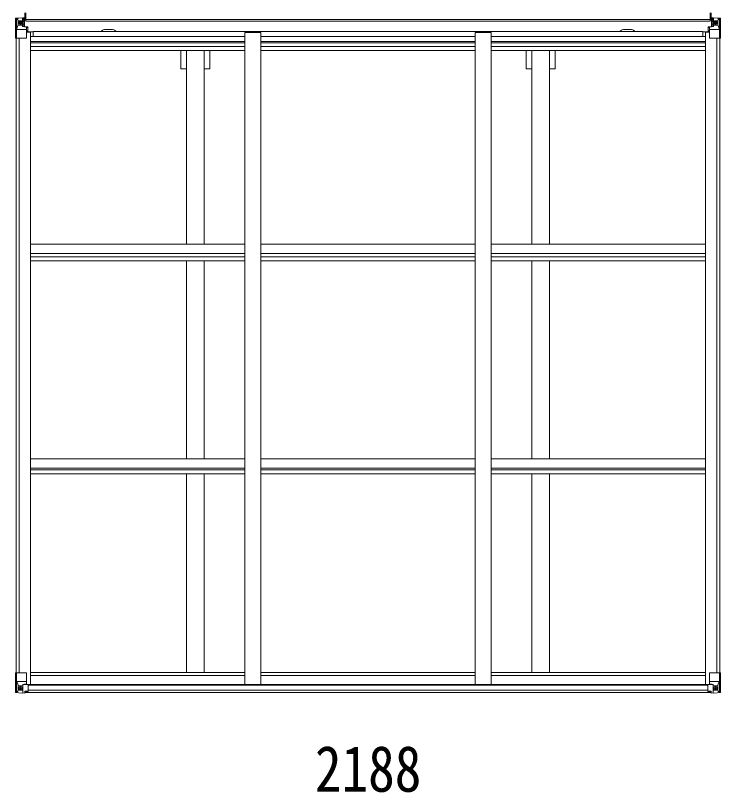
# Model space of a CAD drawing. Units: millimetres at full size, sheet at 1:30; details may follow other scales. Extents: x -8385 to 8479, y -5853 to 5787.
# Drawn here: x 1871 to 4063, y 590 to 3008 of the extents above; entities that cross this region are included whole.
import ezdxf
from ezdxf.enums import TextEntityAlignment as Align

# ---------------------------------------------------------------- set-up
doc = ezdxf.new("R2010")
doc.units = ezdxf.units.MM
doc.header["$LTSCALE"] = 30
for name, color, linetype, lineweight in [('0-1_本体', 4, 'Continuous', 9), ('0-2_部品', 7, 'Continuous', 9), ('0-3_ELV2', 3, 'Continuous', 9), ('0-A_寸法', 6, 'Continuous', 9)]:
    doc.layers.add(name, color=color, linetype=linetype, lineweight=lineweight)
doc.styles.add('ＭＳ ゴシック', font='')
doc.styles.get('ＭＳ ゴシック').set_extended_font_data('MS Gothic')

msp = doc.modelspace()

# ---------------------------------------------------------------- linework, layer by layer
at = {"layer": '0-1_本体'}
for p, q in [((1894.27, 2998.27), (1902.27, 2998.27)), ((1902.27, 2990.18), (1902.27, 3007.03)), ((4031.27, 2990.18), (4031.27, 3007.03)), ((4039.27, 2998.27), (4031.27, 2998.27)), ((1894.28, 2996.21), (1902.27, 2996.21)), ((4031.27, 2994.92), (1902.27, 2994.92)), ((4031.27, 2990.18), (1902.27, 2990.18)), ((4039.25, 2996.21), (4031.27, 2996.21)), ((1904.77, 2955.98), (1917.77, 2955.98)), ((1917.77, 926.08), (1917.77, 2955.98)), ((4008.27, 2958.01), (1925.27, 2958.01)), ((1925.27, 2958.01), (1925.27, 2942.93)), ((2172.77, 2964.06), (2147.77, 2964.06)), ((2583.77, 926.08), (2583.77, 2955.34)), ((2633.77, 2955.34), (2583.77, 2955.34)), ((2633.77, 926.08), (2633.77, 2955.34)), ((3299.77, 926.08), (3299.77, 2955.34)), ((3349.77, 2955.34), (3299.77, 2955.34)), ((3349.77, 926.08), (3349.77, 2955.34)), ((3760.77, 2964.06), (3785.77, 2964.06)), ((4008.27, 2958.01), (4008.27, 2942.93)), ((4015.77, 926.08), (4015.77, 2955.98)), ((4028.77, 2955.98), (4015.77, 2955.98)), ((1872.77, 962.43), (1872.77, 2937.5)), ((1881.77, 962.43), (1881.77, 2937.5)), ((1882.47, 962.43), (1882.47, 2937.5)), ((2583.77, 2942.93), (1917.77, 2942.93)), ((2583.77, 2926.5), (1917.77, 2926.5)), ((3299.77, 2942.93), (2633.77, 2942.93)), ((3299.77, 2926.5), (2633.77, 2926.5)), ((4015.77, 2942.93), (3349.77, 2942.93)), ((4015.77, 2926.5), (3349.77, 2926.5)), ((4051.07, 962.43), (4051.07, 2937.5)), ((4051.77, 962.43), (4051.77, 2937.5)), ((4060.77, 962.43), (4060.77, 2937.5)), ((2583.77, 2922.71), (1917.77, 2922.71)), ((2583.77, 2911.36), (1917.77, 2911.36)), ((3299.77, 2922.71), (2633.77, 2922.71)), ((3299.77, 2911.36), (2633.77, 2911.36)), ((4015.77, 2922.71), (3349.77, 2922.71)), ((4015.77, 2911.36), (3349.77, 2911.36)), ((2583.77, 2898.54), (1917.77, 2898.54)), ((2384.57, 2842.27), (2384.57, 2898.54)), ((2402.27, 2295.98), (2402.27, 2898.54)), ((2457.27, 2295.98), (2457.27, 2898.54)), ((2474.97, 2842.27), (2474.97, 2898.54)), ((3299.77, 2898.54), (2633.77, 2898.54)), ((4015.77, 2898.54), (3349.77, 2898.54)), ((3458.57, 2842.27), (3458.57, 2898.54)), ((3476.27, 2295.98), (3476.27, 2898.54)), ((3531.27, 2295.98), (3531.27, 2898.54)), ((3548.97, 2842.27), (3548.97, 2898.54)), ((2402.27, 2842.27), (2384.57, 2842.27)), ((2474.97, 2842.27), (2457.27, 2842.27)), ((3476.27, 2842.27), (3458.57, 2842.27)), ((3548.97, 2842.27), (3531.27, 2842.27)), ((1917.77, 2295.98), (2583.77, 2295.98)), ((2633.77, 2295.98), (3299.77, 2295.98)), ((3349.77, 2295.98), (4015.77, 2295.98)), ((2583.77, 2266.94), (1917.77, 2266.94)), ((1917.77, 2257.21), (2583.77, 2257.21)), ((3299.77, 2266.94), (2633.77, 2266.94)), ((2633.77, 2257.21), (3299.77, 2257.21)), ((4015.77, 2266.94), (3349.77, 2266.94)), ((3349.77, 2257.21), (4015.77, 2257.21)), ((1917.77, 2244.35), (2583.77, 2244.35)), ((2402.27, 1628.52), (2402.27, 2244.35)), ((2457.27, 1628.52), (2457.27, 2244.35)), ((2633.77, 2244.35), (3299.77, 2244.35)), ((3349.77, 2244.35), (4015.77, 2244.35)), ((3476.27, 1628.52), (3476.27, 2244.35)), ((3531.27, 1628.52), (3531.27, 2244.35)), ((2583.77, 1628.52), (1917.77, 1628.52)), ((3299.77, 1628.52), (2633.77, 1628.52)), ((4015.77, 1628.52), (3349.77, 1628.52)), ((1917.77, 1598.77), (2583.77, 1598.77)), ((2633.77, 1598.77), (3299.77, 1598.77)), ((3349.77, 1598.77), (4015.77, 1598.77)), ((1917.77, 1594.35), (2583.77, 1594.35)), ((1917.77, 1581.34), (2583.77, 1581.34)), ((2402.27, 963.31), (2402.27, 1581.34)), ((2457.27, 963.31), (2457.27, 1581.34)), ((2633.77, 1594.35), (3299.77, 1594.35)), ((2633.77, 1581.34), (3299.77, 1581.34)), ((3349.77, 1594.35), (4015.77, 1594.35)), ((3349.77, 1581.34), (4015.77, 1581.34)), ((3476.27, 963.31), (3476.27, 1581.34)), ((3531.27, 963.31), (3531.27, 1581.34)), ((2583.77, 963.31), (1917.77, 963.31)), ((2583.77, 954.19), (1917.77, 954.19)), ((3299.77, 963.31), (2633.77, 963.31)), ((3299.77, 954.19), (2633.77, 954.19)), ((4015.77, 963.31), (3349.77, 963.31)), ((4015.5, 954.19), (3349.77, 954.19)), ((1909.04, 926.08), (4024.49, 926.08)), ((1909.58, 923.72), (4023.96, 923.72)), ((1899.58, 901.58), (4033.96, 901.58)), ((1899.58, 900.63), (4033.96, 900.63)), ((1909.58, 908.07), (4023.96, 908.07))]:
    msp.add_line(p, q, dxfattribs=at)
for centre, start, end in [((2147.77, 2951.56), 90, 148.96231), ((2172.77, 2951.56), 31.03769, 90), ((3760.77, 2951.56), 90, 148.96231), ((3785.77, 2951.56), 31.03769, 90)]:
    msp.add_arc(centre, 12.5, start, end, dxfattribs=at)
at = {"layer": '0-2_部品'}
for p, q in [((1871.08, 962.43), (1904.08, 962.43)), ((1871.08, 901.72), (1871.08, 962.43)), ((1873.93, 962.43), (1873.93, 901.84)), ((1905.08, 961.43), (1905.08, 928.33)), ((4028.46, 961.43), (4028.46, 928.33)), ((4062.46, 962.43), (4029.46, 962.43)), ((4059.61, 962.43), (4059.61, 901.84)), ((4062.46, 901.72), (4062.46, 962.43)), ((1874.47, 935.55), (1881.08, 935.76)), ((1874.47, 935.55), (1878.61, 923.46)), ((1881.08, 922.23), (1878.75, 922.2)), ((1878.75, 922.2), (1878.75, 908.72)), ((1881.08, 935.76), (1905.08, 935.76)), ((1881.08, 922.23), (1881.08, 922.23)), ((1893.08, 922.23), (1881.08, 922.23)), ((1893.08, 926.21), (1899.58, 926.21)), ((1893.08, 926.21), (1893.08, 899.43)), ((1904.26, 928.07), (1893.91, 926.42)), ((1893.91, 926.42), (1893.91, 926.21)), ((1896.6, 926.21), (1904.26, 927.44)), ((1899.58, 926.21), (1908.58, 926.18)), ((1904.26, 927.44), (1904.26, 928.07)), ((1909.58, 925.27), (1909.58, 905.12)), ((4023.96, 925.27), (4023.96, 905.12)), ((4033.96, 926.21), (4024.96, 926.18)), ((4052.46, 935.76), (4028.46, 935.76)), ((4029.28, 928.07), (4039.63, 926.42)), ((4029.28, 927.44), (4029.28, 928.07)), ((4036.93, 926.21), (4029.28, 927.44)), ((4040.46, 926.21), (4033.96, 926.21)), ((4039.63, 926.42), (4039.63, 926.21)), ((4040.46, 926.21), (4040.46, 899.43)), ((4040.46, 922.23), (4052.46, 922.23)), ((4059.07, 935.55), (4052.46, 935.76)), ((4052.46, 922.23), (4052.46, 922.23)), ((4052.46, 922.23), (4054.79, 922.2)), ((4054.79, 922.2), (4054.79, 908.72)), ((4059.07, 935.55), (4054.93, 923.46)), ((1872.02, 900.76), (1872.02, 900.72)), ((1880.99, 900.33), (1873.07, 900.8)), ((1873.93, 901.77), (1873.93, 901.84)), ((1877.89, 905.22), (1875.16, 901.55)), ((1878.75, 908.72), (1881.08, 908.67)), ((1881.08, 908.67), (1893.08, 908.67)), ((1893.08, 899.54), (1881.08, 900.32)), ((1885.6, 915.87), (1885.6, 916.83)), ((1899.58, 899.03), (1899.58, 904.97)), ((1908.58, 904.4), (1899.58, 904.35)), ((4024.96, 904.4), (4033.96, 904.35)), ((4033.96, 899.03), (4033.96, 904.97)), ((4052.46, 908.67), (4040.46, 908.67)), ((4040.46, 899.54), (4052.46, 900.32)), ((4047.94, 915.87), (4047.94, 916.83)), ((4054.79, 908.72), (4052.46, 908.67)), ((4052.55, 900.33), (4060.47, 900.8)), ((4055.64, 905.22), (4058.38, 901.55)), ((4059.61, 901.77), (4059.61, 901.84)), ((4061.52, 900.76), (4061.52, 900.72))]:
    msp.add_line(p, q, dxfattribs=at)
for points in [[(1872.02, 900.72), (1881.08, 900.16), (1899.58, 899.03)], [(1884.64, 913.95), (1883.68, 913.95), (1883.68, 914.91), (1884.64, 914.91)], [(1885.6, 916.83), (1886.56, 916.83), (1886.56, 915.87)], [(1886.56, 912.99), (1886.56, 912.03), (1885.6, 912.03), (1885.6, 912.99)], [(1887.52, 914.91), (1888.48, 914.91), (1888.48, 913.95), (1887.52, 913.95)], [(1909.58, 905.12), (1909.57, 905.01), (1899.58, 904.97)], [(4023.96, 905.12), (4023.97, 905.01), (4033.96, 904.97)], [(4061.52, 900.72), (4052.46, 900.16), (4033.96, 899.03)], [(4046.02, 914.91), (4045.06, 914.91), (4045.06, 913.95), (4046.02, 913.95)], [(4047.94, 916.83), (4046.98, 916.83), (4046.98, 915.87)], [(4046.98, 912.99), (4046.98, 912.03), (4047.94, 912.03), (4047.94, 912.99)], [(4048.9, 913.95), (4049.86, 913.95), (4049.86, 914.91), (4048.9, 914.91)]]:
    msp.add_lwpolyline(points, dxfattribs=at)
for centre in [(1886.08, 914.43), (4047.46, 914.43)]:
    msp.add_circle(centre, 5.3, dxfattribs=at)
for centre, radius, start, end in [((1904.08, 961.43), 1, 0, 90), ((4029.46, 961.43), 1, 90, 180), ((1894.02, 925.49), 0.937, 96.73234, 129.06602), ((1904.15, 929), 0.937, 276.73234, 357.67791), ((1904.15, 928.37), 0.937, 276.73234, 357.67791), ((4029.39, 929), 0.937, 182.32209, 263.26766), ((4029.39, 928.37), 0.937, 182.32209, 263.26766), ((4039.52, 925.49), 0.937, 50.93398, 83.26766), ((1872.08, 901.76), 0.999, 180.04917, 266.5576), ((1872.08, 901.72), 0.999, 180.04917, 266.5576), ((1872.08, 901.71), 1, 179.99921, 266.49983), ((1873.24, 888.11), 12.7, 84.89689, 90.75534), ((1875.21, 901.72), 1.28, 177.54105, 228.82169), ((1884.64, 915.87), 0.96, 270, 0), ((1884.64, 912.99), 0.96, 0, 90), ((1887.52, 915.87), 0.96, 180, 270), ((1887.52, 912.99), 0.96, 90, 180), ((4046.02, 915.87), 0.96, 270, 0), ((4046.02, 912.99), 0.96, 0, 90), ((4048.9, 915.87), 0.96, 180, 270), ((4048.9, 912.99), 0.96, 90, 180), ((4058.33, 901.72), 1.28, 311.17831, 2.45895), ((4060.3, 888.11), 12.7, 89.24466, 95.10311), ((4061.46, 901.76), 0.999, 273.4424, 359.95083), ((4061.46, 901.72), 0.999, 273.4424, 359.95083), ((4061.46, 901.71), 1, 273.50017, 0.00079)]:
    msp.add_arc(centre, radius, start, end, dxfattribs=at)
for centre, major_axis, ratio, start_param, end_param in [((1875.19, 933.2), (0.85, -2.32), 0.403757, 3.0087805, 3.9744392), ((1877.35, 922.18), (0, -3), 0.468246, 1.5772882, 2.0127935), ((1908.58, 925.27), (1, -0.021), 0.906239, 0.0187047, 1.589501), ((4024.96, 925.27), (-1, -0.021), 0.906239, 4.6936843, 6.2644806), ((4056.19, 922.18), (0, -3), 0.468246, 4.2703918, 4.7058971), ((4058.35, 933.2), (-0.85, -2.32), 0.403757, 2.3087461, 3.2744049), ((1874.02, 900.64), (2, -0.12), 0.060933, 2.0712557, 3.1453404), ((2073.02, 888.4), (201, -12.36), 0.060933, 3.1453404, 3.145839), ((1874.21, 903.73), (-0.02, -3), 0.466854, 0.125683, 0.7596956), ((1875.88, 908.81), (0.03, -5), 0.573921, 0.7672717, 1.551125), ((1799.33, 908.67), (81.75, 0), 0.061163, 6.2824128, 6.2831853), ((1908.58, 905.11), (1, 0.012), 0.707053, 4.7036637, 6.124411), ((4024.96, 905.11), (-1, 0.012), 0.707053, 0.1587743, 1.5795216), ((4134.21, 908.67), (-81.75, 0), 0.061163, 0, 0.0007725), ((4057.66, 908.81), (-0.03, -5), 0.573921, 4.7320603, 5.5159136), ((4059.33, 903.73), (0.02, -3), 0.466854, 5.5234897, 6.1575023), ((4059.52, 900.64), (-2, -0.12), 0.060933, 3.1378449, 4.2119296), ((3860.52, 888.4), (-201, -12.36), 0.060933, 3.1373463, 3.1378449)]:
    msp.add_ellipse(centre, major_axis=major_axis, ratio=ratio, start_param=start_param, end_param=end_param, dxfattribs=at)
at = {"layer": '0-3_ELV2'}
for p, q in [((1870.77, 2998.21), (1870.77, 2998.17)), ((1871.71, 2999.22), (1871.71, 2999.22)), ((1871.71, 2999.17), (1871.71, 2999.21)), ((1880.68, 2999.6), (1872.76, 2999.13)), ((1873.61, 2998.16), (1873.61, 2998.09)), ((1873.61, 2937.5), (1873.61, 2998.09)), ((1877.58, 2994.71), (1874.85, 2998.38)), ((1892.77, 3000.39), (1880.77, 2999.61)), ((1899.27, 3000.9), (1892.77, 3000.5)), ((1892.77, 2974.41), (1892.77, 3000.5)), ((1892.77, 2999.62), (1899.27, 3000.02)), ((1899.27, 2999.09), (1894.27, 2999)), ((1899.27, 3000.02), (1899.27, 3000.9)), ((1899.27, 2999.5), (1899.27, 3000.02)), ((1899.27, 2999.5), (1899.27, 2999.09)), ((1899.27, 2999.09), (1899.27, 2998.27)), ((1899.77, 2999.18), (1899.77, 3016.18)), ((1899.77, 3000.43), (1902.27, 3000.43)), ((1899.77, 3000.21), (1902.27, 3000.21)), ((1899.77, 2999.18), (1902.27, 2999.18)), ((1901.27, 2999.18), (1901.27, 3016.18)), ((1902.27, 2999.18), (1902.27, 3016.18)), ((4031.27, 2999.18), (4031.27, 3016.18)), ((4033.77, 3000.43), (4031.27, 3000.43)), ((4033.77, 3000.21), (4031.27, 3000.21)), ((4033.77, 2999.18), (4031.27, 2999.18)), ((4032.27, 2999.18), (4032.27, 3016.18)), ((4033.77, 2999.18), (4033.77, 3016.18)), ((4034.27, 3000.9), (4040.77, 3000.5)), ((4034.27, 3000.02), (4034.27, 3000.9)), ((4040.77, 2999.62), (4034.27, 3000.02)), ((4034.27, 2999.5), (4034.27, 3000.02)), ((4034.27, 2999.5), (4034.27, 2999.09)), ((4034.27, 2999.09), (4039.27, 2999)), ((4034.27, 2999.09), (4034.27, 2998.27)), ((4040.77, 2974.41), (4040.77, 3000.5)), ((4040.77, 3000.39), (4052.77, 2999.61)), ((4052.86, 2999.6), (4060.78, 2999.13)), ((4055.96, 2994.71), (4058.69, 2998.38)), ((4059.92, 2998.16), (4059.93, 2998.09)), ((4059.93, 2937.5), (4059.93, 2998.09)), ((4061.83, 2999.22), (4061.83, 2999.22)), ((4061.83, 2999.17), (4061.83, 2999.21)), ((4062.77, 2998.21), (4062.77, 2998.17)), ((1874.16, 2964.39), (1878.3, 2976.47)), ((1878.44, 2991.21), (1880.77, 2991.26)), ((1878.44, 2977.73), (1878.44, 2991.21)), ((1880.77, 2977.7), (1878.44, 2977.73)), ((1880.77, 2991.26), (1892.77, 2991.26)), ((1880.77, 2977.7), (1892.77, 2977.7)), ((1880.77, 2977.7), (1880.77, 2977.7)), ((1886.25, 2984.06), (1886.25, 2983.1)), ((1891.77, 2991.26), (1892.77, 2991.26)), ((1894.27, 2994.8), (1892.77, 2994.8)), ((1894.27, 2991.26), (1892.77, 2991.26)), ((1894.27, 2977.7), (1892.77, 2977.7)), ((1893.6, 2974.15), (1903.94, 2972.49)), ((1893.6, 2973.51), (1893.6, 2974.15)), ((1894.77, 2994.44), (1894.27, 2994.44)), ((1898.27, 2989.51), (1894.27, 2989.51)), ((1898.27, 2981.3), (1894.27, 2981.3)), ((1894.38, 2993.14), (1898.27, 2993.14)), ((1894.76, 2993.34), (1894.76, 2993.51)), ((1894.76, 2993.51), (1894.77, 2993.51)), ((1894.77, 2995.46), (1894.77, 2993.51)), ((1902.27, 2995.46), (1894.77, 2995.46)), ((1902.27, 2995.44), (1894.77, 2995.44)), ((1894.77, 2994.44), (1902.27, 2994.44)), ((1902.27, 2993.57), (1894.77, 2993.51)), ((1898.27, 2973.4), (1898.27, 2993.37)), ((1901.27, 2996.21), (1901.27, 2995.46)), ((4039.94, 2974.15), (4029.6, 2972.49)), ((4031.27, 2995.46), (4038.77, 2995.46)), ((4031.27, 2995.44), (4038.77, 2995.44)), ((4038.77, 2994.44), (4031.27, 2994.44)), ((4031.27, 2993.57), (4038.77, 2993.51)), ((4035.27, 2973.4), (4035.27, 2993.37)), ((4039.16, 2993.14), (4035.27, 2993.14)), ((4035.27, 2989.51), (4039.27, 2989.51)), ((4035.27, 2981.3), (4039.27, 2981.3)), ((4038.77, 2995.46), (4038.77, 2993.51)), ((4038.77, 2994.44), (4039.27, 2994.44)), ((4038.77, 2993.34), (4038.77, 2993.51)), ((4038.77, 2993.51), (4038.77, 2993.51)), ((4039.27, 2994.8), (4040.77, 2994.8)), ((4039.27, 2991.26), (4040.77, 2991.26)), ((4039.27, 2977.7), (4040.77, 2977.7)), ((4039.94, 2973.51), (4039.94, 2974.15)), ((4041.77, 2991.26), (4040.77, 2991.26)), ((4052.77, 2991.26), (4040.77, 2991.26)), ((4052.77, 2977.7), (4040.77, 2977.7)), ((4047.29, 2984.06), (4047.29, 2983.1)), ((4055.1, 2991.21), (4052.77, 2991.26)), ((4052.77, 2977.7), (4055.1, 2977.73)), ((4052.77, 2977.7), (4052.77, 2977.7)), ((4055.1, 2977.73), (4055.1, 2991.21)), ((4059.38, 2964.39), (4055.24, 2976.47)), ((1874.16, 2964.39), (1880.77, 2964.17)), ((1880.77, 2964.17), (1904.77, 2964.17)), ((1903.94, 2971.86), (1893.6, 2973.51)), ((1903.94, 2972.49), (1903.94, 2971.86)), ((1904.22, 2972.42), (1908.27, 2972.38)), ((1904.77, 2938.5), (1904.77, 2971.6)), ((1909.27, 2960.5), (1904.77, 2960.5)), ((1925.27, 2956.59), (1904.77, 2956.59)), ((1909.27, 2972.37), (1908.27, 2972.38)), ((1908.27, 2970.65), (1909.27, 2970.65)), ((1909.27, 2956.59), (1909.27, 2972.37)), ((4008.27, 2956.59), (4028.77, 2956.59)), ((4024.27, 2972.37), (4025.27, 2972.38)), ((4024.27, 2956.59), (4024.27, 2972.37)), ((4025.27, 2970.65), (4024.27, 2970.65)), ((4024.27, 2960.5), (4028.77, 2960.5)), ((4029.32, 2972.42), (4025.27, 2972.38)), ((4028.77, 2938.5), (4028.77, 2971.6)), ((4052.77, 2964.17), (4028.77, 2964.17)), ((4029.6, 2971.86), (4039.94, 2973.51)), ((4029.6, 2972.49), (4029.6, 2971.86)), ((4059.38, 2964.39), (4052.77, 2964.17)), ((1873.61, 2937.5), (1903.77, 2937.5)), ((4059.93, 2937.5), (4029.77, 2937.5))]:
    msp.add_line(p, q, dxfattribs=at)
for points in [[(1870.77, 2998.17), (1870.77, 2937.5), (1873.61, 2937.5)], [(1871.71, 2999.22), (1880.77, 2999.77), (1892.77, 3000.5)], [(1899.27, 2999.5), (1894.27, 2999.5), (1894.27, 2974.04)], [(4034.27, 2999.5), (4039.27, 2999.5), (4039.27, 2974.04)], [(4061.83, 2999.22), (4052.77, 2999.77), (4040.77, 3000.5)], [(4062.77, 2998.17), (4062.77, 2937.5), (4059.93, 2937.5)], [(1884.33, 2985.02), (1883.37, 2985.02), (1883.37, 2985.98), (1884.33, 2985.98)], [(1885.29, 2986.94), (1885.29, 2987.9), (1886.25, 2987.9), (1886.25, 2986.94)], [(1886.25, 2983.1), (1885.29, 2983.1), (1885.29, 2984.06)], [(1887.21, 2985.98), (1888.17, 2985.98), (1888.17, 2985.02), (1887.21, 2985.02)], [(1902.27, 2993.41), (1894.77, 2993.34), (1894.76, 2993.34)], [(4031.27, 2993.41), (4038.77, 2993.34), (4038.77, 2993.34)], [(4046.33, 2985.98), (4045.37, 2985.98), (4045.37, 2985.02), (4046.33, 2985.02)], [(4048.25, 2986.94), (4048.25, 2987.9), (4047.29, 2987.9), (4047.29, 2986.94)], [(4047.29, 2983.1), (4048.25, 2983.1), (4048.25, 2984.06)], [(4049.21, 2985.02), (4050.17, 2985.02), (4050.17, 2985.98), (4049.21, 2985.98)], [(1908.27, 2972.38), (1908.27, 2970.65), (1904.77, 2970.63)], [(4025.27, 2972.38), (4025.27, 2970.65), (4028.77, 2970.63)]]:
    msp.add_lwpolyline(points, dxfattribs=at)
for centre in [(1885.77, 2985.5), (4047.77, 2985.5)]:
    msp.add_circle(centre, 5.3, dxfattribs=at)
for centre, radius, start, end in [((1871.77, 2998.22), 1, 93.50017, 180.00079), ((1871.77, 2998.21), 0.999, 93.4424, 179.95083), ((1871.77, 2998.17), 0.999, 93.4424, 179.95083), ((1872.92, 3011.82), 12.7, 269.24466, 275.10311), ((1874.9, 2998.21), 1.28, 131.17831, 182.45895), ((4058.64, 2998.21), 1.28, 357.54105, 48.82169), ((4060.62, 3011.82), 12.7, 264.89689, 270.75534), ((4061.77, 2998.22), 1, 359.99921, 86.49983), ((4061.77, 2998.21), 0.999, 0.04917, 86.5576), ((4061.77, 2998.17), 0.999, 0.04917, 86.5576), ((1884.33, 2986.94), 0.96, 270, 0), ((1884.33, 2984.06), 0.96, 0, 90), ((1887.21, 2986.94), 0.96, 180, 270), ((1887.21, 2984.06), 0.96, 90, 180), ((1893.71, 2975.08), 0.937, 182.32209, 263.26766), ((1893.71, 2974.44), 0.937, 182.32209, 263.26766), ((1894.77, 2995.96), 0.5, 179.99802, 269.99691), ((1894.77, 2995.94), 0.5, 180.00109, 270.00109), ((1894.77, 2993.01), 0.5, 90.52895, 180.04464), ((1894.78, 2992.83), 0.513, 91.88028, 181.04707), ((4038.77, 2995.96), 0.5, 270.00309, 0.00198), ((4038.77, 2995.94), 0.5, 269.99891, 359.99891), ((4038.77, 2993.01), 0.5, 359.95536, 89.47105), ((4038.76, 2992.83), 0.513, 358.95293, 88.11972), ((4039.83, 2975.08), 0.937, 276.73234, 357.67791), ((4039.83, 2974.44), 0.937, 276.73234, 357.67791), ((4046.33, 2986.94), 0.96, 270, 0), ((4046.33, 2984.06), 0.96, 0, 90), ((4049.21, 2986.94), 0.96, 180, 270), ((4049.21, 2984.06), 0.96, 90, 180), ((1903.83, 2971.56), 0.937, 2.32209, 83.26766), ((1903.83, 2970.93), 0.937, 2.32209, 83.26766), ((4029.71, 2971.56), 0.937, 96.73234, 177.67791), ((4029.71, 2970.93), 0.937, 96.73234, 177.67791), ((1903.77, 2938.5), 1, 270, 0), ((4029.77, 2938.5), 1, 180, 270)]:
    msp.add_arc(centre, radius, start, end, dxfattribs=at)
for centre, major_axis, ratio, start_param, end_param in [((2072.71, 3011.53), (201, 12.36), 0.060933, 3.1373463, 3.1378449), ((1873.71, 2999.29), (2, 0.12), 0.060933, 3.1378449, 4.2119296), ((1873.9, 2996.2), (-0.02, 3), 0.466854, 5.5234897, 6.1575023), ((4059.64, 2996.2), (0.02, 3), 0.466854, 0.125683, 0.7596956), ((4059.83, 2999.29), (-2, 0.12), 0.060933, 2.0712557, 3.1453404), ((3860.83, 3011.53), (-201, 12.36), 0.060933, 3.1453404, 3.145839), ((1875.57, 2991.13), (0.03, 5), 0.573921, 4.7320603, 5.5159136), ((1877.03, 2977.76), (0, 3), 0.468246, 4.2703918, 4.7058971), ((1799.02, 2991.26), (81.75, 0), 0.061163, 0, 0.0007725), ((4134.52, 2991.26), (-81.75, 0), 0.061163, 6.2824128, 6.2831853), ((4057.97, 2991.13), (-0.03, 5), 0.573921, 0.7672717, 1.551125), ((4056.51, 2977.76), (0, 3), 0.468246, 1.5772882, 2.0127935), ((1874.88, 2966.73), (0.85, 2.32), 0.403757, 2.3087461, 3.2744049), ((4058.66, 2966.73), (-0.85, 2.32), 0.403757, 3.0087805, 3.9744392)]:
    msp.add_ellipse(centre, major_axis=major_axis, ratio=ratio, start_param=start_param, end_param=end_param, dxfattribs=at)

# ---------------------------------------------------------------- texts
at = {"layer": '0-A_寸法', "color": 7, "style": 'ＭＳ ゴシック', "width": 0.85}
msp.add_text('2188', height=143, dxfattribs=at).set_placement((2801.86, 549.47), align=Align.BOTTOM_LEFT)

doc.saveas('drawing.dxf')
